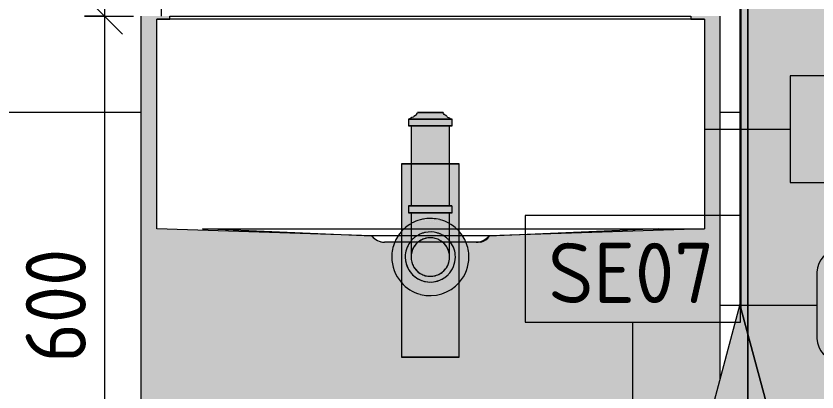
# Model space of a CAD drawing. Header units: millimetres. Extents: x 97900 to 162318, y -1987 to 22028.
# Drawn here: x 160999 to 161829, y 8710 to 9100 of the extents above; entities that cross this region are included whole.
import ezdxf

# ---------------------------------------------------------------- set-up
doc = ezdxf.new("R2010")
doc.units = ezdxf.units.MM
for name, color, linetype, lineweight in [('A-ANNO-DIMS', 7, 'Continuous', 9), ('A-ANNO-DIMS-25', 7, 'Continuous', 9), ('A-DETL-GENF', 7, 'Continuous', 9), ('A-WALL-PATT', 7, 'Continuous', 9), ('I-FURN-IDEN', 7, 'Continuous', 9), ('I-WALL', 7, 'Continuous', 9), ('P-SANR-FIXT', 7, 'Continuous', 9), ('P-SANR-FIXT-3', 7, 'Continuous', 18), ('P-SANR-FIXT-IDEN', 7, 'Continuous', 9)]:
    doc.layers.add(name, color=color, linetype=linetype, lineweight=lineweight)
doc.layers.add('I-FURN-4', color=7, linetype='Continuous', lineweight=9, true_color=0xfbfbfb, transparency=0.7)
doc.layers.add('I-FURN-5', color=7, linetype='Continuous', lineweight=9, true_color=0xc0c0c0)
doc.layers.add('P-SANR-FIXT-2', color=7, linetype='Continuous', lineweight=9, transparency=0.7)
doc.styles.add('GOST Common_7', font='GOST_Common.ttf', dxfattribs={"height": 62.5})
doc.styles.add('ISOCPEUR_2', font='isocpeur.ttf', dxfattribs={"width": 0.9, "height": 62.5})
doc.dimstyles.new('ISO-2_5_0_9К_БОЛЬШОЙ_1', dxfattribs={"dimscale": 304.8, "dimtxt": 62.248823, "dimasz": 0.123031, "dimexe": 0.098425, "dimexo": 0.246063, "dimgap": 0, "dimtad": 1, "dimdec": 0, "dimrnd": 10, "dimzin": 0, "dimdsep": 46, "dimtxsty": 'ISOCPEUR_2', "dimblk1": 'OBLIQUE', "dimblk2": 'OBLIQUE', "dimsah": 1, "dimcen": 0.09, "dimdle": 0.098425, "dimazin": 0, "dimtfac": 1, "dimtdec": 4, "dimtix": 1, "dimtmove": 0, "dimatfit": 3, "dimfxl": 1, "dimtvp": 1, "dimtolj": 1, "dimtzin": 0, "dimarcsym": 2})

# ---------------------------------------------------------------- blocks, each defined once
blk = doc.blocks.new('сифон - Для раковины-30610345-Развертка 3_35-4')
at = {"layer": 'P-SANR-FIXT-2'}
for points in [[(-14502.5, 8986), (-14480, 8986), (-14480, 8993), (-14502.5, 8993), (-14502.5, 8986.69)], [(-14484.25, 8993), (-14480, 8993), (-14480, 9000), (-14493.35, 9000), (-14494.67, 8997.75), (-14495.26, 8996.97), (-14495.66, 8996.64), (-14496.95, 8995.95), (-14497.44, 8995.37), (-14501.4, 8993), (-14484.67, 8993)], [(-14458.5, 8993), (-14461.06, 8994.61), (-14462.61, 8995.49), (-14465.85, 8998.35), (-14466.77, 9000), (-14480, 9000), (-14480, 8993), (-14458.6, 8993)], [(-14457.5, 8986), (-14457.5, 8993), (-14480, 8993), (-14480, 8986), (-14458.6, 8986)], [(-14460, 8946.78), (-14460, 8986), (-14500, 8986), (-14500, 8946.78), (-14460.32, 8946.78)], [(-14478.31, 8903), (-14460, 8903), (-14460, 8946.78), (-14500, 8946.78), (-14499.86, 8903), (-14480, 8903)], [(-14480, 8896), (-14457.5, 8896), (-14457.75, 8903), (-14502.5, 8903), (-14502.5, 8896), (-14480.44, 8896)], [(-14460, 8884.64), (-14460, 8896), (-14500, 8896), (-14500, 8884.64), (-14490, 8888.68), (-14479.52, 8889.94), (-14469.49, 8888.57), (-14460.52, 8884.85)], [(-14493.97, 8871.77), (-14492.4, 8873.12), (-14492.33, 8873.6), (-14490, 8873.76), (-14486.73, 8875.11), (-14480, 8876), (-14472.24, 8874.69), (-14467.6, 8872.98), (-14460, 8872.79), (-14460, 8884.64), (-14460.68, 8884.82), (-14462.68, 8885.36), (-14462.68, 8884.99), (-14490.51, 8888.54), (-14497.32, 8884.61), (-14497.32, 8885.75), (-14500, 8884.64), (-14500, 8871.77), (-14494.14, 8871.77)], [(-14505.98, 8868.08), (-14506, 8868.13), (-14506, 8868.09)], [(-14480, 8865.31), (-14467.99, 8866.78), (-14474.82, 8871.77), (-14493.31, 8871.77), (-14495, 8866.94), (-14480.72, 8865.39)], [(-14480, 8824), (-14472.24, 8825.31), (-14467, 8827.48), (-14461.44, 8831.84), (-14457.48, 8837), (-14454.89, 8843.27), (-14454.02, 8850.15), (-14455.18, 8857.44), (-14457.48, 8863), (-14459.26, 8865.31), (-14460, 8865.26), (-14460, 8850), (-14460.68, 8844.82), (-14462.68, 8840), (-14465.86, 8835.86), (-14470, 8832.68), (-14475.51, 8830.59), (-14480, 8830), (-14485.18, 8830.68), (-14490.35, 8832.95), (-14494.14, 8835.86), (-14497.34, 8840.05), (-14499.32, 8844.82), (-14500, 8850.08), (-14500.21, 8865.31), (-14500.78, 8865.26), (-14502.52, 8863), (-14505.11, 8856.73), (-14505.98, 8849.85), (-14505.11, 8843.27), (-14502.52, 8837), (-14497.63, 8831.04), (-14493, 8827.48), (-14486.73, 8824.89), (-14483.03, 8824.4)]]:
    blk.add_hatch(color=256, dxfattribs=at).paths.add_polyline_path(points)
h = blk.add_hatch(color=256, dxfattribs=at)
h.paths.add_polyline_path([(-14508.98, 8746), (-14480, 8746), (-14480, 8810), (-14490.35, 8811.36), (-14500, 8815.36), (-14508.28, 8821.72), (-14510, 8823.95), (-14510, 8746)])
h.paths.add_polyline_path([(-14510, 8876.05), (-14507.96, 8878.53), (-14500, 8884.64), (-14500, 8896), (-14502.5, 8896), (-14502.5, 8903), (-14500, 8903), (-14500, 8946.78), (-14510, 8946.78), (-14510, 8877.29)])
h = blk.add_hatch(color=256, dxfattribs=at)
h.paths.add_polyline_path([(-14450, 8746), (-14450, 8823.95), (-14452.15, 8821.38), (-14460.92, 8814.98), (-14469.65, 8811.36), (-14480, 8810), (-14480, 8746), (-14451.02, 8746)])
h.paths.add_polyline_path([(-14450, 8876.05), (-14450, 8946.78), (-14460, 8946.78), (-14460, 8903), (-14457.5, 8903), (-14457.58, 8896), (-14460, 8896), (-14460, 8884.64), (-14451.72, 8878.28), (-14450.67, 8876.92)])
h = blk.add_hatch(color=256, dxfattribs=at)
h.paths.add_polyline_path([(-14480, 8810), (-14469.65, 8811.36), (-14460, 8815.36), (-14451.72, 8821.72), (-14450, 8823.95), (-14450.01, 8865.31), (-14450.43, 8868.49), (-14450, 8868.54), (-14450, 8876.05), (-14451.72, 8878.28), (-14460, 8884.64), (-14460, 8872.79), (-14458.43, 8872.75), (-14458.31, 8871.77), (-14454.02, 8871.77), (-14454.02, 8868.1), (-14451.02, 8868.4), (-14451.02, 8865.31), (-14459.22, 8865.26), (-14457.48, 8863), (-14454.89, 8856.73), (-14454.02, 8849.85), (-14455.18, 8842.56), (-14457.48, 8837), (-14461.62, 8831.62), (-14467.92, 8827.1), (-14473.27, 8824.89), (-14480, 8824), (-14487.76, 8825.31), (-14493, 8827.48), (-14498.38, 8831.62), (-14502.52, 8837), (-14505.11, 8843.27), (-14505.98, 8850.15), (-14505.11, 8856.73), (-14502.52, 8863), (-14500.74, 8865.31), (-14510, 8865.26), (-14510, 8823.95), (-14508.28, 8821.72), (-14500, 8815.36), (-14490.12, 8811.33), (-14482.49, 8810.33)])
h.paths.add_polyline_path([(-14480, 8830), (-14474.77, 8830.7), (-14470, 8832.68), (-14465.86, 8835.86), (-14462.51, 8840.41), (-14460.68, 8844.82), (-14460, 8850.08), (-14460.23, 8865.31), (-14500, 8865.26), (-14500, 8850), (-14499.32, 8844.82), (-14496.84, 8839.37), (-14494.14, 8835.86), (-14490, 8832.68), (-14484.67, 8830.62), (-14483.27, 8830.43)])
h.paths.add_polyline_path([(-14493.75, 8871.77), (-14492.56, 8871.87), (-14492.46, 8872.66), (-14493, 8872.52), (-14493.75, 8871.77)])
h.paths.add_polyline_path([(-14498.23, 8867.29), (-14494.14, 8871.64), (-14498.77, 8867.88), (-14499.15, 8867.39), (-14498.44, 8867.31)])
h.paths.add_polyline_path([(-14461.62, 8868.38), (-14466.03, 8871.77), (-14469.53, 8871.66), (-14462.59, 8868.95)])
h.paths.add_polyline_path([(-14461.02, 8867.35), (-14460.84, 8867.37), (-14461.6, 8868.36)])
h.paths.add_polyline_path([(-14510, 8868.99), (-14507.22, 8871.77), (-14500, 8871.93), (-14500, 8884.64), (-14508.28, 8878.28), (-14510, 8876.05), (-14510, 8870)])
h.paths.add_polyline_path([(-14473.03, 8873.11), (-14480, 8876), (-14489.26, 8873.52), (-14473.08, 8873.11)])
h = blk.add_hatch(color=256, dxfattribs=at)
h.paths.add_polyline_path([(-14497.32, 8884.61), (-14490.51, 8888.57), (-14497.32, 8885.75)])
h.paths.add_polyline_path([(-14460.68, 8884.82), (-14460.68, 8884.92), (-14470.14, 8888.7), (-14480.48, 8889.94), (-14490, 8888.59), (-14462.68, 8884.99), (-14462.68, 8885.36), (-14462.26, 8885.25)])
h = blk.add_hatch(color=256, dxfattribs=at)
h.paths.add_polyline_path([(-14510, 8823.95), (-14510, 8865.31), (-14516.58, 8865.31), (-14518.64, 8860.35), (-14520, 8850), (-14518.64, 8839.65), (-14514.64, 8830)])
h.paths.add_polyline_path([(-14450, 8823.95), (-14445.36, 8830), (-14441.36, 8839.65), (-14440.01, 8850.08), (-14441.72, 8861.23), (-14445.36, 8870), (-14450, 8876.05), (-14450, 8868.54), (-14446.3, 8868.91), (-14444.23, 8865.31), (-14450, 8865.25), (-14450, 8830)])
h.paths.add_polyline_path([(-14460.84, 8867.37), (-14460, 8867.46), (-14460, 8871.77), (-14465.86, 8871.64), (-14461.6, 8868.37)])
h.paths.add_polyline_path([(-14499.15, 8867.39), (-14498.38, 8868.38), (-14494.14, 8871.77), (-14500, 8871.77), (-14499.74, 8867.45), (-14499.32, 8867.4)])
h.paths.add_polyline_path([(-14510.39, 8868.6), (-14510, 8868.99), (-14510, 8876.05), (-14515.01, 8869.1), (-14514.17, 8869.01)])
h = blk.add_hatch(color=256, dxfattribs=at)
h.paths.add_polyline_path([(-14445.36, 8865.31), (-14444.23, 8865.31), (-14446.3, 8868.91), (-14450, 8868.51), (-14450, 8865.31)])
h.paths.add_polyline_path([(-14514.17, 8865.31), (-14510, 8865.31), (-14510, 8868.56), (-14515.03, 8869.05), (-14516.58, 8865.31)])
h = blk.add_hatch(color=256, dxfattribs=at)
h.paths.add_polyline_path([(-14510.39, 8868.6), (-14510, 8868.56), (-14510, 8868.99)])
h.paths.add_polyline_path([(-14510.43, 8868.56), (-14510.39, 8868.6), (-14514.17, 8868.96)])
h = blk.add_hatch(color=256, dxfattribs=at)
h.paths.add_polyline_path([(-14458.31, 8871.77), (-14458.43, 8872.75), (-14460, 8872.79), (-14460, 8871.77), (-14458.79, 8871.77)])
h.paths.add_polyline_path([(-14457.77, 8867.7), (-14454.02, 8868.38), (-14454.02, 8871.77), (-14458.31, 8871.77), (-14457.86, 8868.38)])
h.paths.add_polyline_path([(-14505.98, 8868.13), (-14506, 8871.77), (-14507.22, 8871.77), (-14510, 8868.99), (-14510, 8868.56), (-14506, 8868.13)])
h = blk.add_hatch(color=256, dxfattribs=at)
h.paths.add_polyline_path([(-14508.98, 8865.31), (-14508.98, 8868.45), (-14510, 8868.51), (-14510, 8865.31), (-14509.59, 8865.31)])
h.paths.add_polyline_path([(-14451.02, 8865.31), (-14451.02, 8868.4), (-14451.72, 8868.33), (-14451.72, 8865.31)])
h.paths.add_polyline_path([(-14450, 8865.31), (-14450, 8868.51), (-14450.42, 8868.47), (-14450.01, 8865.31)])
h = blk.add_hatch(color=256, dxfattribs=at)
h.paths.add_polyline_path([(-14458.44, 8865.31), (-14451.72, 8865.31), (-14451.72, 8868.33), (-14460, 8867.45), (-14460, 8866.28), (-14459.26, 8865.31), (-14458.79, 8865.31)])
h.paths.add_polyline_path([(-14505.11, 8865.31), (-14500.74, 8865.31), (-14500, 8866.28), (-14500, 8867.48), (-14508.98, 8868.4), (-14508.98, 8865.31), (-14505.98, 8865.31)])
h = blk.add_hatch(color=256, dxfattribs=at)
h.paths.add_polyline_path([(-14460, 8871.77), (-14460, 8872.79), (-14468.15, 8872.99), (-14466.19, 8871.89), (-14465.86, 8871.77), (-14460.32, 8871.77)])
h.paths.add_polyline_path([(-14460, 8867.46), (-14457.77, 8867.7), (-14458.31, 8871.77), (-14460, 8871.77), (-14460, 8868.38)])
h.paths.add_polyline_path([(-14500, 8867.48), (-14500.09, 8871.77), (-14505.98, 8871.77), (-14505.98, 8868.13), (-14501.21, 8867.61)])
h.paths.add_polyline_path([(-14492.44, 8872.75), (-14490.5, 8873.55), (-14492.36, 8873.42)])
h = blk.add_hatch(color=256, dxfattribs=at)
h.paths.add_polyline_path([(-14500.74, 8865.31), (-14500, 8865.52), (-14500, 8866.28)])
h.paths.add_polyline_path([(-14459.84, 8865.31), (-14459.26, 8865.31), (-14460, 8866.28), (-14460, 8865.59)])
h.paths.add_polyline_path([(-14487.43, 8871.77), (-14470.09, 8871.89), (-14473.27, 8873.12), (-14490, 8873.32), (-14492.48, 8872.52), (-14492.3, 8871.77), (-14487.76, 8871.77)])
h = blk.add_hatch(color=256, dxfattribs=at)
h.paths.add_polyline_path([(-14467.78, 8866.62), (-14461.02, 8867.35), (-14461.62, 8868.38), (-14462.68, 8868.83), (-14470, 8871.77), (-14474.49, 8871.77), (-14467.99, 8866.78)])
h.paths.add_polyline_path([(-14495.3, 8866.97), (-14493.43, 8871.77), (-14493.75, 8871.77), (-14498.23, 8867.29), (-14495.79, 8867.02)])
h = blk.add_hatch(color=256, dxfattribs=at)
h.paths.add_polyline_path([(-14493.97, 8871.77), (-14493.65, 8871.87), (-14493.97, 8871.77)])
h.paths.add_polyline_path([(-14468.15, 8872.99), (-14473.27, 8875.11), (-14480, 8876), (-14472.24, 8873.09), (-14468.42, 8873)])
h.paths.add_polyline_path([(-14489.26, 8873.52), (-14481.6, 8875.79), (-14487.76, 8874.69), (-14490, 8873.54), (-14489.45, 8873.52)])
h = blk.add_hatch(color=256, dxfattribs=at)
h.paths.add_polyline_path([(-14469.79, 8871.77), (-14466.19, 8871.89), (-14467, 8872.52), (-14468.42, 8873), (-14473.03, 8873.11), (-14469.79, 8871.77)])
h.paths.add_polyline_path([(-14492.46, 8872.66), (-14490, 8873.54), (-14490.5, 8873.55), (-14492.44, 8872.75)])
h = blk.add_hatch(color=256, dxfattribs=at)
h.paths.add_polyline_path([(-14500, 8866.28), (-14499.32, 8867.4), (-14500, 8867.45), (-14500, 8867.15)])
h.paths.add_polyline_path([(-14460, 8866.28), (-14460.26, 8867.43), (-14460.68, 8867.17), (-14460.25, 8866.6)])
h = blk.add_hatch(color=256, dxfattribs=at)
h.paths.add_polyline_path([(-14495.98, 8865.31), (-14495.3, 8866.97), (-14498.45, 8867.07), (-14499.32, 8866.2), (-14499.32, 8867.17), (-14500, 8866.28), (-14499.77, 8865.31), (-14497.16, 8865.31)])
h.paths.add_polyline_path([(-14460, 8865.59), (-14460.25, 8866.6), (-14460.68, 8866.77), (-14460.24, 8866)])
h = blk.add_hatch(color=256, dxfattribs=at)
h.paths.add_polyline_path([(-14499.32, 8866.2), (-14498.44, 8867.31), (-14499.32, 8867.17)])
h.paths.add_polyline_path([(-14460.68, 8866.77), (-14460.84, 8867.37), (-14461.01, 8867.34)])
h = blk.add_hatch(color=256, dxfattribs=at)
h.paths.add_polyline_path([(-14480, 8865.31), (-14460, 8865.59), (-14461.01, 8867.34), (-14477.59, 8865.57)])
h.paths.add_polyline_path([(-14480, 8865.31), (-14495.31, 8866.95), (-14495.88, 8865.31), (-14480.69, 8865.31)])
at = {"layer": 'P-SANR-FIXT'}
for p, q in [((-14510, 8946.78), (-14510, 8879.2)), ((-14500.1, 8946.78), (-14510, 8946.78)), ((-14510, 8946.78), (-14480, 8946.78)), ((-14487.76, 8946.78), (-14500.1, 8946.78)), ((-14480, 8946.78), (-14487.76, 8946.78)), ((-14472.28, 8946.78), (-14480, 8946.78)), ((-14480, 8946.78), (-14450, 8946.78)), ((-14459.9, 8946.78), (-14472.24, 8946.78)), ((-14450, 8946.78), (-14459.9, 8946.78)), ((-14450, 8879.2), (-14450, 8946.78)), ((-14510, 8879.2), (-14510, 8868.56)), ((-14450, 8868.54), (-14450, 8879.2)), ((-14510, 8868.51), (-14510, 8865.31)), ((-14450, 8865.31), (-14450, 8868.51)), ((-14510, 8865.26), (-14510, 8746)), ((-14450, 8746), (-14450, 8865.31)), ((-14510, 8746), (-14480, 8746)), ((-14508.98, 8746), (-14510, 8746)), ((-14505.98, 8746), (-14508.98, 8746)), ((-14480, 8746), (-14505.98, 8746)), ((-14480, 8746), (-14450, 8746)), ((-14451.02, 8746), (-14480, 8746)), ((-14450, 8746), (-14451.02, 8746))]:
    blk.add_line(p, q, dxfattribs=at)
for radius, start, end in [(40, 120, 122.1524), (40, 119.19712, 120), (40, 105.24703, 118.91041), (40, 98.24493, 105), (40, 75.71751, 98.02758), (40, 75, 75.51111), (40, 61.0596, 74.75297), (40, 60, 60.80288), (40, 57.8476, 60), (40, 132.83401, 139.0486), (40, 122.1967, 132.83401), (40, 47.34645, 57.8033), (40, 40.9514, 47.16599), (40, 151.47651, 157.29032), (40, 139.0486, 151.39224), (26, 135.05307, 137.78182), (26, 135.05307, 137.78182), (26, 123.18157, 135), (26, 123.18157, 135), (26, 112.82377, 122.70792), (26, 112.82377, 122.70792), (26, 105.09418, 112.36879), (26, 105.09418, 112.36879), (26, 101.53846, 105), (26, 101.53846, 105), (26, 75, 101.14942), (26, 75, 101.14942), (26, 67.63121, 74.90582), (26, 67.63121, 74.90582), (26, 63.40452, 67.17623), (26, 63.40452, 67.17623), (26, 57.29278, 62.7401), (26, 57.29278, 62.7401), (26, 47.96466, 56.81843), (26, 47.96466, 56.81843), (26, 45, 47.73574), (26, 45, 47.73574), (26, 42.17638, 44.94693), (26, 42.17638, 44.94693), (40, 28.56355, 40.9514), (40, 22.70968, 28.52191), (40, 157.29032, 180), (26, 143.70537, 179.67428), (26, 143.70537, 179.67428), (26, 140.86375, 143.56174), (26, 140.86375, 143.56174), (26, 138.38976, 140.86375), (26, 138.38976, 140.86375), (26, 39.13625, 41.61024), (26, 39.13625, 41.61024), (26, 36.43826, 39.13625), (26, 36.43826, 39.13625), (26, 0.32572, 36.29463), (26, 0.32572, 36.29463), (40, 0, 22.70968), (40, 180, 220.9514), (26, 179.81962, 180), (26, 179.81962, 180), (26, 180.32572, 240), (26, 180.32572, 315), (26, 315.62485, 359.67428), (26, 315.62485, 359.67428), (26, 0, 0.18038), (26, 0, 0.18038), (40, 319.0486, 0), (26, 240, 315), (40, 220.9514, 255), (40, 255.33884, 319.0486)]:
    blk.add_arc((-14480, 8850), radius, start, end, dxfattribs=at)
at = {"layer": 'P-SANR-FIXT-3'}
for p, q in [((-14502.5, 8993), (-14502.5, 8986)), ((-14502.5, 8993), (-14501.59, 8993)), ((-14480, 8993), (-14502.5, 8993)), ((-14501.49, 8993), (-14480, 8993)), ((-14480, 8993), (-14501.49, 8993)), ((-14501.4, 8993), (-14480, 8993)), ((-14493.35, 9000), (-14480, 9000)), ((-14480, 9000), (-14493.35, 9000)), ((-14480, 9000), (-14466.65, 9000)), ((-14466.65, 9000), (-14480, 9000)), ((-14480, 8993), (-14458.6, 8993)), ((-14457.5, 8993), (-14480, 8993)), ((-14480, 8993), (-14458.51, 8993)), ((-14459.55, 8993), (-14480, 8993)), ((-14462.9, 8996), (-14462.6, 8995.56)), ((-14458.51, 8993), (-14459.55, 8993)), ((-14458.41, 8993), (-14457.5, 8993)), ((-14457.5, 8986), (-14457.5, 8993)), ((-14500.24, 8986), (-14502.5, 8986)), ((-14502.5, 8986), (-14480, 8986)), ((-14480, 8986), (-14500.24, 8986)), ((-14500, 8986), (-14500, 8946.78)), ((-14490, 8986), (-14500, 8986)), ((-14500, 8986), (-14485.18, 8986)), ((-14480, 8986), (-14490, 8986)), ((-14485.18, 8986), (-14480, 8986)), ((-14462.68, 8986), (-14480, 8986)), ((-14480, 8986), (-14460, 8986)), ((-14459.76, 8986), (-14480, 8986)), ((-14480, 8986), (-14473.05, 8986)), ((-14473.05, 8986), (-14457.5, 8986)), ((-14460, 8986), (-14462.68, 8986)), ((-14460, 8946.78), (-14460, 8986)), ((-14457.5, 8986), (-14459.76, 8986)), ((-14500, 8946.78), (-14500, 8903)), ((-14460, 8903), (-14460, 8946.78)), ((-14502.5, 8903), (-14502.5, 8896)), ((-14502.5, 8903), (-14486.08, 8903)), ((-14500.12, 8903), (-14502.5, 8903)), ((-14499.61, 8903), (-14499.97, 8903)), ((-14499.97, 8903), (-14499.61, 8903)), ((-14499.49, 8903), (-14499.96, 8903)), ((-14491.25, 8903), (-14499.35, 8903)), ((-14486.11, 8903), (-14499.32, 8903)), ((-14499.32, 8903), (-14490, 8903)), ((-14486.08, 8903), (-14491.25, 8903)), ((-14490, 8903), (-14486.11, 8903)), ((-14460.68, 8903), (-14485.85, 8903)), ((-14485.85, 8903), (-14474.82, 8903)), ((-14485.82, 8903), (-14457.58, 8903)), ((-14460.65, 8903), (-14485.82, 8903)), ((-14474.82, 8903), (-14460.68, 8903)), ((-14459.88, 8903), (-14460.51, 8903)), ((-14460, 8903), (-14460.39, 8903)), ((-14460.39, 8903), (-14460, 8903)), ((-14457.58, 8903), (-14459.88, 8903)), ((-14457.5, 8896), (-14457.5, 8903)), ((-14502.5, 8896), (-14500.12, 8896)), ((-14499.69, 8896), (-14502.5, 8896)), ((-14500.12, 8896), (-14499.69, 8896)), ((-14500, 8896), (-14500, 8879.2)), ((-14500, 8896), (-14499.81, 8896)), ((-14499.81, 8896), (-14500, 8896)), ((-14485.82, 8896), (-14499.49, 8896)), ((-14499.35, 8896), (-14485.82, 8896)), ((-14499.32, 8896), (-14485.85, 8896)), ((-14485.85, 8896), (-14499.32, 8896)), ((-14485.83, 8896), (-14474.82, 8896)), ((-14460.68, 8896), (-14485.83, 8896)), ((-14485.8, 8896), (-14460.65, 8896)), ((-14457.51, 8896), (-14485.8, 8896)), ((-14474.82, 8896), (-14460.68, 8896)), ((-14460.51, 8896), (-14459.88, 8896)), ((-14460.39, 8896), (-14460, 8896)), ((-14460, 8896), (-14460.39, 8896)), ((-14460, 8879.2), (-14460, 8896)), ((-14459.88, 8896), (-14457.51, 8896)), ((-14500, 8879.2), (-14500, 8871.77)), ((-14460, 8871.77), (-14460, 8879.2)), ((-14500, 8871.77), (-14500, 8867.48)), ((-14460, 8867.46), (-14460, 8871.77)), ((-14500, 8867.45), (-14500, 8865.31)), ((-14500, 8865.26), (-14500, 8850)), ((-14460, 8865.31), (-14460, 8867.45)), ((-14460, 8850), (-14460, 8865.26))]:
    blk.add_line(p, q, dxfattribs=at)
at = {"layer": 'P-SANR-FIXT-3', "flags": 128}
for points in [[(-14497.1, 8996), (-14497.4, 8995.56), (-14497.74, 8995.23), (-14499.33, 8994.6), (-14500.34, 8994.09), (-14501.14, 8993.43), (-14501.5, 8993)], [(-14497.1, 8996), (-14495.24, 8997.26), (-14494.37, 8997.96), (-14493.76, 8998.9), (-14493.35, 9000)], [(-14462.9, 8996), (-14464.76, 8997.26), (-14465.63, 8997.96), (-14466.24, 8998.9), (-14466.65, 9000)], [(-14462.6, 8995.56), (-14462.26, 8995.23), (-14460.67, 8994.6), (-14459.66, 8994.09), (-14458.86, 8993.43), (-14458.5, 8993)]]:
    blk.add_lwpolyline(points, dxfattribs=at)
at = {"layer": 'P-SANR-FIXT-3'}
for start, end in [(105, 123.82874), (103.82527, 105), (90, 103.53953), (75, 90), (60, 75), (135, 180), (129.72587, 135), (127.55204, 129.48254), (123.90278, 127.52879), (56.13244, 60), (50.51746, 56.09582), (0, 50.27413), (180, 209.84045), (315, 0), (210, 285), (285.15955, 315)]:
    blk.add_arc((-14480, 8850), 20, start, end, dxfattribs=at)
for points, knots in [([(-14460, 8850), (-14460, 8851.78), (-14460.34, 8854.36), (-14461.47, 8857.67), (-14462.44, 8859.64), (-14463.36, 8861.11), (-14464.38, 8862.54), (-14465.53, 8863.86), (-14466.8, 8865.04), (-14468.15, 8866.16), (-14469.97, 8867.37), (-14472.32, 8868.53), (-14475.64, 8869.66), (-14480, 8870.23), (-14484.36, 8869.66), (-14487.68, 8868.53), (-14490.03, 8867.37), (-14491.85, 8866.16), (-14493.2, 8865.04), (-14494.47, 8863.86), (-14495.91, 8862.21), (-14497.13, 8860.39), (-14497.95, 8858.86), (-14498.67, 8857.26), (-14499.66, 8854.36), (-14500, 8851.78), (-14500, 8850)], [0, 0, 0, 0, 0.083333, 0.125, 0.166667, 0.1875, 0.208333, 0.25, 0.270833, 0.291667, 0.333333, 0.375, 0.416667, 0.5, 0.583333, 0.625, 0.666667, 0.708333, 0.729167, 0.75, 0.791667, 0.833333, 0.854167, 0.875, 0.916667, 1, 1, 1, 1]), ([(-14460, 8850), (-14460, 8851.78), (-14460.34, 8854.36), (-14461.47, 8857.67), (-14462.44, 8859.64), (-14463.36, 8861.11), (-14464.38, 8862.54), (-14465.53, 8863.86), (-14466.8, 8865.04), (-14468.15, 8866.16), (-14469.97, 8867.37), (-14472.32, 8868.53), (-14475.64, 8869.66), (-14480, 8870.23), (-14484.36, 8869.66), (-14487.68, 8868.53), (-14490.03, 8867.37), (-14491.85, 8866.16), (-14493.2, 8865.04), (-14494.47, 8863.86), (-14495.91, 8862.21), (-14497.13, 8860.39), (-14497.95, 8858.86), (-14498.67, 8857.26), (-14499.66, 8854.36), (-14500, 8851.78), (-14500, 8850)], [0, 0, 0, 0, 0.083333, 0.125, 0.166667, 0.1875, 0.208333, 0.25, 0.270833, 0.291667, 0.333333, 0.375, 0.416667, 0.5, 0.583333, 0.625, 0.666667, 0.708333, 0.729167, 0.75, 0.791667, 0.833333, 0.854167, 0.875, 0.916667, 1, 1, 1, 1]), ([(-14484.78, 8869.42), (-14484.91, 8869.39), (-14485.89, 8869.14), (-14487.68, 8868.53), (-14489.64, 8867.56), (-14490.76, 8866.86), (-14491.13, 8866.61)], [0.5768071, 0.5768071, 0.5768071, 0.5768071, 0.5833333, 0.625, 0.6666667, 0.6879374, 0.6879374, 0.6879374, 0.6879374]), ([(-14468.85, 8866.61), (-14469.23, 8866.86), (-14470.35, 8867.56), (-14472.32, 8868.53), (-14475.64, 8869.66), (-14478.25, 8870), (-14480, 8870)], [0.3118469, 0.3118469, 0.3118469, 0.3118469, 0.3333333, 0.375, 0.4166667, 0.5, 0.5, 0.5, 0.5]), ([(-14492.78, 8865.38), (-14492.92, 8865.26), (-14493.39, 8864.87), (-14494.47, 8863.86), (-14495.91, 8862.21), (-14497.13, 8860.39), (-14497.95, 8858.86), (-14498.67, 8857.26), (-14499.66, 8854.36), (-14500, 8851.78), (-14500, 8850)], [0.7206993, 0.7206993, 0.7206993, 0.7206993, 0.7291667, 0.75, 0.7916667, 0.8333333, 0.8541667, 0.875, 0.9166667, 1, 1, 1, 1]), ([(-14467.28, 8865.43), (-14467.46, 8865.58), (-14467.97, 8865.99), (-14468.5, 8866.37), (-14468.84, 8866.6)], [0.28065254, 0.28065254, 0.28065254, 0.28065254, 0.29166667, 0.31164346, 0.31164346, 0.31164346, 0.31164346]), ([(-14460, 8850), (-14460, 8851.78), (-14460.34, 8854.36), (-14461.47, 8857.67), (-14462.44, 8859.64), (-14463.36, 8861.11), (-14464.38, 8862.54), (-14465.53, 8863.86), (-14466.61, 8864.87), (-14467.08, 8865.26), (-14467.22, 8865.38)], [0, 0, 0, 0, 0.0833333, 0.125, 0.1666667, 0.1875, 0.2083333, 0.25, 0.2708333, 0.2793007, 0.2793007, 0.2793007, 0.2793007]), ([(-14500, 8850), (-14500, 8848.22), (-14499.66, 8845.64), (-14498.53, 8842.33), (-14497.56, 8840.36), (-14496.64, 8838.89), (-14495.62, 8837.46), (-14494.47, 8836.14), (-14493.2, 8834.96), (-14491.85, 8833.84), (-14490.03, 8832.63), (-14487.68, 8831.47), (-14484.36, 8830.34), (-14480, 8829.77), (-14475.64, 8830.34), (-14472.32, 8831.47), (-14470.76, 8832.24), (-14470, 8832.68)], [0, 0, 0, 0, 0.0833333, 0.125, 0.1666667, 0.1875, 0.2083333, 0.25, 0.2708333, 0.2916667, 0.3333333, 0.375, 0.4166667, 0.5, 0.5833333, 0.625, 0.6666667, 0.6666667, 0.6666667, 0.6666667]), ([(-14465.86, 8835.86), (-14465.24, 8836.47), (-14464.09, 8837.79), (-14462.87, 8839.61), (-14462.05, 8841.14), (-14461.33, 8842.74), (-14460.91, 8843.99), (-14460.68, 8844.82)], [0.75, 0.75, 0.75, 0.75, 0.7916667, 0.8333333, 0.8541667, 0.875, 0.9166667, 0.9166667, 0.9166667, 0.9166667]), ([(-14470, 8832.68), (-14469.24, 8833.12), (-14468.15, 8833.84), (-14466.8, 8834.96), (-14466.17, 8835.55), (-14465.86, 8835.86)], [0.66666667, 0.66666667, 0.66666667, 0.66666667, 0.70833333, 0.72916667, 0.75, 0.75, 0.75, 0.75])]:
    blk.add_open_spline(points, degree=3, knots=knots, dxfattribs=at)
for points in [[(-14480, 8870), (-14481.58, 8870), (-14483.15, 8869.81), (-14484.68, 8869.44)], [(-14492.18, 8865.87), (-14492.36, 8865.72), (-14492.54, 8865.58), (-14492.72, 8865.43)], [(-14491.16, 8866.6), (-14491.5, 8866.37), (-14491.84, 8866.12), (-14492.18, 8865.87)], [(-14460.68, 8844.82), (-14460.23, 8846.5), (-14460, 8848.22), (-14460, 8850)]]:
    blk.add_open_spline(points, degree=3, dxfattribs=at)
blk = doc.blocks.new('Мойка кухонная - Раковина Roca Victoria-N Unik 600х460 мм-31021677-Развертка 3_35-4')
at = {"layer": 'P-SANR-FIXT'}
for p, q in [((-14195.89, 9096.82), (-14763.55, 9096.82)), ((-14763.55, 9096.82), (-14750, 9096.82)), ((-14763.55, 8879.2), (-14763.55, 9096.82)), ((-14750, 9100), (-14210, 9100)), ((-14750, 9096.82), (-14750, 9100)), ((-14210, 9100), (-14210, 9096.82)), ((-14210, 9096.82), (-14195.9, 9096.82)), ((-14195.9, 9096.82), (-14195.9, 8879.22)), ((-14540.55, 8871.87), (-14763.55, 8879.2)), ((-14716.05, 8879.2), (-14243.95, 8879.2)), ((-14540.52, 8871.77), (-14716.05, 8879.2)), ((-14716.05, 8879.2), (-14195.89, 8879.2)), ((-14243.95, 8879.2), (-14419.45, 8871.77)), ((-14195.9, 8879.22), (-14418.77, 8871.89)), ((-14418.77, 8871.89), (-14541.23, 8871.89)), ((-14480, 8865.31), (-14527.63, 8865.31)), ((-14480, 8865.31), (-14527.33, 8865.31)), ((-14432.35, 8865.31), (-14480, 8865.31)), ((-14427.52, 8865.31), (-14480, 8865.31))]:
    blk.add_line(p, q, dxfattribs=at)
for centre, radius, start, end in [((-14526.94, 8882.7), 17.39, 218.49895, 268.71666), ((-14526.85, 8882.97), 17.67, 219.31348, 267.47347), ((-14433.13, 8882.97), 17.67, 272.52653, 320.69001), ((-14433.06, 8881.79), 17.39, 288.60242, 325.30519)]:
    blk.add_arc(centre, radius, start, end, dxfattribs=at)
blk = doc.blocks.new('Начало раскладки_красным - Начало раскладки_красным-26104805-Развертка 3_35-4')
at = {"layer": 'A-DETL-GENF'}
for points in [[(-14195.22, 8665.36), (-14122.75, 8665.4), (-14159.06, 8800.61), (-14194.34, 8668.65)], [(-14537.68, 8394.72), (-14423.6, 8395), (-14423.62, 8436.69), (-14558.83, 8400.37), (-14538.73, 8395)]]:
    blk.add_hatch(color=256, dxfattribs=at).paths.add_polyline_path(points)
for p, q in [((-14159.06, 8800.61), (-14195.22, 8665.36)), ((-14159.06, 8800.61), (-14195.22, 8665.36)), ((-14122.75, 8665.4), (-14159.06, 8800.61)), ((-14159.06, 8800.61), (-14122.75, 8665.4)), ((-14195.22, 8665.36), (-14122.75, 8665.4)), ((-14195.22, 8665.36), (-14122.75, 8665.4)), ((-14158.85, 8430.61), (-14158.98, 8665.38)), ((-14423.62, 8436.69), (-14558.83, 8400.37)), ((-14558.83, 8400.37), (-14423.62, 8436.69)), ((-14423.6, 8394.72), (-14423.62, 8436.69)), ((-14423.62, 8436.69), (-14423.6, 8394.72)), ((-14558.83, 8400.37), (-14537.68, 8394.72)), ((-14558.83, 8400.37), (-14537.68, 8394.72)), ((-14188.83, 8400.59), (-14423.6, 8400.45))]:
    blk.add_line(p, q, dxfattribs=at)
for start, end in [(0.0336, 191.35645), (348.3047, 0.0336)]:
    blk.add_arc((-14158.83, 8400.61), 30, start, end, dxfattribs=at)
blk = doc.blocks.new('DIMBLOCK83-Развертка 3_35-4')
at = {"layer": 'A-ANNO-DIMS-25'}
for p, q in [((161757.43, 10125), (161757.43, 8097.35)), ((161757.43, 8127.35), (161757.43, 10125)), ((160858.43, 8325), (160858.43, 8097.35)), ((160858.43, 8127.35), (160858.43, 8320)), ((160858.43, 8127.35), (161757.43, 8127.35))]:
    blk.add_line(p, q, dxfattribs=at)
at = {"layer": 'A-ANNO-DIMS-25', "lineweight": 20}
for p, q in [((160858.43, 8127.35), (160877.18, 8146.1)), ((161757.43, 8127.35), (161776.18, 8146.1)), ((160858.43, 8127.35), (160839.68, 8108.6)), ((161757.43, 8127.35), (161738.68, 8108.6))]:
    blk.add_line(p, q, dxfattribs=at)
at = {"layer": 'A-ANNO-DIMS-25', "color": 0, "insert": (161248.68, 8209), "char_height": 62.5, "width": 142.2146, "attachment_point": 1, "line_spacing_factor": 1.149209, "style": 'ISOCPEUR_2'}
blk.add_mtext('900', dxfattribs=at)
blk = doc.blocks.new('_Oblique')
at = {"color": 0, "linetype": 'ByBlock', "lineweight": -2}
blk.add_line((-0.5, -0.5), (0.5, 0.5), dxfattribs=at)
blk = doc.blocks.new('DIMBLOCK84-Развертка 3_35-4')
at = {"layer": 'A-ANNO-DIMS-25'}
for p, q in [((161757.43, 10125), (161757.43, 8097.35)), ((161757.43, 8127.35), (161757.43, 10125)), ((162288.43, 8325), (162288.43, 8097.35)), ((162288.43, 8127.35), (162288.43, 8320)), ((161757.43, 8127.35), (162318.43, 8127.35))]:
    blk.add_line(p, q, dxfattribs=at)
at = {"layer": 'A-ANNO-DIMS-25', "lineweight": 20}
for p, q in [((161757.43, 8127.35), (161776.18, 8146.1)), ((162288.43, 8127.35), (162307.18, 8146.1)), ((161757.43, 8127.35), (161738.68, 8108.6)), ((162288.43, 8127.35), (162269.68, 8108.6))]:
    blk.add_line(p, q, dxfattribs=at)
at = {"layer": 'A-ANNO-DIMS-25', "color": 0, "insert": (161963.68, 8209), "char_height": 62.5, "width": 142.2146, "attachment_point": 1, "line_spacing_factor": 1.149209, "style": 'ISOCPEUR_2'}
blk.add_mtext('530', dxfattribs=at)
blk = doc.blocks.new('Марка_Мебель - В прямоуг_Balcon_Марка-25523697-Развертка 3_35-4')
at = {"layer": 'I-FURN-IDEN'}
for p, q in [((-18872.24, 10398.48), (-18749.5, 10398.48)), ((-18894.74, 10375.98), (-18894.74, 10306.94)), ((-18727, 10375.98), (-18727, 10307.1)), ((-18872.4, 10284.6), (-18749.5, 10284.6))]:
    blk.add_line(p, q, dxfattribs=at)
for centre, radius, start, end in [((-18872.24, 10375.98), 22.5, 90, 180), ((-18749.5, 10375.98), 22.5, 0, 90), ((-18872.4, 10306.94), 22.34, 180, 270), ((-18749.5, 10307.1), 22.5, 270, 0)]:
    blk.add_arc(centre, radius, start, end, dxfattribs=at)
blk = doc.blocks.new('М_сантехническая_рамка1 - В рамке-30590747-Развертка 3_35-4')
at = {"layer": 'P-SANR-FIXT-IDEN'}
for p, q in [((-13883.63, 9037.88), (-14106.95, 9037.88)), ((-14106.95, 9037.88), (-14106.95, 8927.43)), ((-13883.63, 8927.43), (-13883.63, 9037.88)), ((-14106.95, 8927.43), (-13883.63, 8927.43))]:
    blk.add_line(p, q, dxfattribs=at)
blk = doc.blocks.new('DIMBLOCK86-Развертка 3_35-4')
at = {"layer": 'A-ANNO-DIMS-25'}
for p, q in [((161090.61, 9130), (161090.61, 8500)), ((161069.88, 9100), (161120.61, 9100)), ((161090.61, 9100), (161069.88, 9100)), ((161053.43, 8500), (161120.61, 8500)), ((161090.61, 8500), (161053.43, 8500))]:
    blk.add_line(p, q, dxfattribs=at)
at = {"layer": 'A-ANNO-DIMS-25', "lineweight": 20}
for p, q in [((161090.61, 9100), (161071.86, 9118.75)), ((161090.61, 9100), (161109.36, 9081.25)), ((161090.61, 8500), (161071.86, 8518.75)), ((161090.61, 8500), (161109.36, 8481.25))]:
    blk.add_line(p, q, dxfattribs=at)
at = {"layer": 'A-ANNO-DIMS-25', "color": 0, "insert": (161008.96, 8740.74), "char_height": 62.5, "width": 142.2146, "attachment_point": 1, "rotation": 90, "line_spacing_factor": 1.149209, "style": 'ISOCPEUR_2'}
blk.add_mtext('600', dxfattribs=at)

msp = doc.modelspace()

# ---------------------------------------------------------------- hatches: boundary and pattern name
at = {"layer": 'A-WALL-PATT'}
msp.add_hatch(color=256, dxfattribs=at).paths.add_polyline_path([(162190.59, 8450), (162287.43, 8450), (162287.43, 11800), (161757.43, 11800), (161757.43, 10200), (161750.43, 10200), (161750.43, 8796.65), (161785.68, 8665.4), (161750.43, 8665.36), (161750.65, 8450), (162072.61, 8450)])
h = msp.add_hatch(dxfattribs=at)
h.set_pattern_fill('FP_24', color=256, style=0, pattern_type=2)
h.set_pattern_definition([(90, (162349.43, 8400), (-300, 2e-14), []), (180, (162349.43, 8400), (-4e-14, -300), [])])
h.paths.add_polyline_path([(160873.43, 8400), (160968.92, 8400), (160968.92, 8820), (160858.43, 8820), (160858.43, 8450), (160873.43, 8450)])
h.paths.add_polyline_path([(161128.43, 8400), (161350.99, 8400), (161349.6, 8400.37), (161449.43, 8427.18), (161449.43, 8500), (161128.43, 8500), (161128.43, 9100), (161406.06, 9100), (161408.25, 9214.99), (161408.14, 9218.51), (161408.43, 9224.5), (161408.75, 9231.03), (161409.2, 9245.54), (161448.79, 9245.27), (161449.05, 9244.34), (161449.12, 9242.1), (161448.83, 9242.05), (161449.41, 9226.19), (161449.67, 9225.28), (161449.46, 9224.77), (161450.27, 9196.84), (161450.09, 9193.29), (161450.15, 9191.84), (161450.36, 9190.87), (161451.83, 9105.6), (161451.93, 9100), (161728.43, 9100), (161728.43, 8722.29), (161749.37, 8800.61), (161750.43, 8796.65), (161750.43, 10200), (160858.43, 10200), (160858.43, 8860), (160988.92, 8860), (160988.92, 8400)])
h.paths.add_polyline_path([(161749.43, 8450), (161750.43, 8450), (161750.43, 8665.38), (161749.43, 8665.36), (161749.43, 8516.15)])
h.paths.add_polyline_path([(161408.1, 9192.45), (161408.15, 9194.62), (161408.15, 9195.15), (161408.64, 9194.88), (161408.7, 9195.24), (161408.84, 9195.77), (161408.86, 9196.13), (161408.99, 9196.29), (161409.23, 9196.39), (161409.9, 9196.39), (161408.89, 9198.38), (161408.99, 9206.6), (161408.79, 9207.46), (161408.5, 9209.09), (161408.25, 9209.37), (161408, 9201.73), (161407.87, 9192.91), (161408.08, 9192.48)])
h.paths.add_polyline_path([(161449.92, 9193.66), (161450.26, 9195.45), (161449.6, 9206.33), (161449.43, 9206.23), (161449.23, 9206.78), (161448.98, 9207.13), (161448.87, 9206.56), (161448.87, 9205.19), (161448.84, 9205.03), (161449.02, 9198.23), (161448.13, 9196.1), (161448.4, 9195.9), (161448.15, 9195.43), (161448.51, 9195.2), (161449.02, 9195.27), (161449.3, 9195.41), (161449.61, 9195.75), (161449.61, 9194.88), (161449.7, 9194.89), (161449.9, 9193.7)])
h.paths.add_polyline_path([(161409.23, 9196.39), (161408.99, 9197.01), (161409.72, 9196.5)])
h.paths.add_polyline_path([(161449.74, 9212.51), (161449.44, 9213.94), (161449.35, 9213.5), (161449.44, 9212.83), (161449.68, 9212.58)])
h.paths.add_polyline_path([(161408.25, 9212.51), (161408.56, 9213.25), (161408.48, 9213.59), (161408.27, 9213.57)])
h.paths.add_polyline_path([(161408.6, 9213.9), (161408.37, 9214.37), (161408.51, 9213.96)])
h.paths.add_polyline_path([(161408.88, 9214.71), (161408.74, 9214.83), (161408.84, 9214.72)])
h.paths.add_polyline_path([(161449.25, 9214.85), (161449.7, 9215.22), (161449.51, 9215.22), (161449.24, 9214.98)])
h.paths.add_polyline_path([(161408.86, 9215.05), (161408.58, 9215.24), (161408.84, 9215.05)])
h.paths.add_polyline_path([(161625.56, 9217.45), (161582.43, 9217.45), (161582.43, 9348.38), (161594.31, 9348.38), (161594.31, 9361.7), (161594.81, 9362.2), (161601.36, 9362.49), (161601.64, 9363.19), (161601.64, 9372.85), (161600.27, 9372.85), (161599.77, 9373.35), (161599.77, 9395.64), (161600.27, 9396.14), (161605.09, 9396.65), (161609.93, 9396.82), (161618.22, 9396.29), (161619.59, 9396.14), (161620.09, 9395.64), (161620.09, 9373.35), (161619.59, 9372.85), (161618.22, 9372.85), (161618.51, 9362.49), (161619.21, 9362.2), (161625.06, 9362.2), (161625.56, 9361.7), (161625.56, 9348.38), (161637.43, 9348.38), (161637.43, 9217.45)])
h.paths.add_polyline_path([(161408.55, 9239.72), (161408.5, 9240.72), (161408.69, 9244.73)])
at = {"layer": 'I-FURN-4'}
msp.add_hatch(color=256, dxfattribs=at).paths.add_polyline_path([(161128.43, 8500), (161538.99, 8500), (161548.43, 8670), (161714.46, 8670), (161728.43, 8722.29), (161728.43, 9100), (161698.43, 9100), (161698.43, 9096.83), (161712.53, 9096.83), (161712.53, 8879.22), (161489.56, 8871.77), (161486.15, 8868.27), (161483.26, 8866.39), (161480.92, 8865.31), (161465.02, 8865.31), (161467.07, 8860.35), (161468.43, 8850), (161467.07, 8839.65), (161463.07, 8830), (161458.43, 8823.95), (161458.43, 8746), (161398.43, 8746), (161398.43, 8823.95), (161393.79, 8830), (161389.8, 8839.65), (161388.44, 8850.08), (161389.95, 8860.73), (161391.85, 8865.31), (161380.81, 8865.31), (161377.14, 8865.86), (161373.67, 8867.17), (161370.54, 8869.17), (161367.89, 8871.77), (161357.37, 8872.22), (161144.88, 8879.2), (161144.88, 9096.83), (161158.43, 9096.83), (161158.43, 9100), (161128.43, 9100), (161128.43, 8687.59)])

# ---------------------------------------------------------------- linework, layer by layer
at = {"layer": 'I-FURN-5'}
for p, q in [((161128.43, 9100), (161128.43, 8500)), ((161728.43, 9100), (161728.43, 8722.29))]:
    msp.add_line(p, q, dxfattribs=at)
at = {"layer": 'I-FURN-IDEN'}
msp.add_line((161728.43, 8800), (161829.28, 8800), dxfattribs=at)
at = {"layer": 'I-WALL'}
msp.add_line((161750.43, 10200), (161750.43, 8796.65), dxfattribs=at)
at = {"layer": 'P-SANR-FIXT-IDEN'}
for p, q in [((161712.54, 8982.66), (161801.49, 8982.66)), ((161638.43, 8670), (161638.43, 8782.61))]:
    msp.add_line(p, q, dxfattribs=at)

# ---------------------------------------------------------------- block references
at = {"layer": 'A-DETL-GENF'}
msp.add_blockref('Начало раскладки_красным - Начало раскладки_красным-26104805-Развертка 3_35-4', (175908.43, 0), dxfattribs=at)
at = {"layer": 'I-FURN-IDEN'}
msp.add_blockref('Марка_Мебель - В прямоуг_Balcon_Марка-25523697-Развертка 3_35-4', (180724.01, -1541.54), dxfattribs=at)
at = {"layer": 'P-SANR-FIXT'}
for name in ['Мойка кухонная - Раковина Roca Victoria-N Unik 600х460 мм-31021677-Развертка 3_35-4', 'сифон - Для раковины-30610345-Развертка 3_35-4']:
    msp.add_blockref(name, (175908.43, 0), dxfattribs=at)
at = {"layer": 'P-SANR-FIXT-IDEN'}
for p in [(175908.43, 0), (175633.72, -144.82)]:
    msp.add_blockref('М_сантехническая_рамка1 - В рамке-30590747-Развертка 3_35-4', p, dxfattribs=at)

# ---------------------------------------------------------------- texts
at = {"layer": 'P-SANR-FIXT-IDEN', "insert": (161550.62, 8864.76), "char_height": 62.5, "width": 222.4683, "attachment_point": 1, "style": 'GOST Common_7'}
msp.add_mtext('SE07', dxfattribs=at)

# ---------------------------------------------------------------- dimensions: what is measured, and where the dimension line sits
at = {"layer": 'A-ANNO-DIMS'}
for base, p1, p2, override, picture, middle in [((161757.43, 8127.35), (160858.43, 8400), (161757.43, 10200), {"dimpost": '<>', "dimfxl": 2012.014165}, 'DIMBLOCK83-Развертка 3_35-4', (161307.93, 8158.6)), ((162288.43, 8127.35), (161757.43, 10200), (162288.43, 8400), {"dimpost": '<>', "dimfxl": 1876.688839}, 'DIMBLOCK84-Развертка 3_35-4', (162022.93, 8158.6))]:
    dim = msp.add_linear_dim(base=base, p1=p1, p2=p2, dimstyle='ISO-2_5_0_9К_БОЛЬШОЙ_1', override=override, dxfattribs=at)
    dim.commit()
    dim.dimension.update_dxf_attribs({"geometry": picture, "text_midpoint": middle})
dim = msp.add_linear_dim(base=(161090.61, 8500), p1=(161144.88, 9100), p2=(161128.43, 8500), angle=90, dimstyle='ISO-2_5_0_9К_БОЛЬШОЙ_1', override={"dimpost": '<>', "dimfxl": 600.225374}, dxfattribs=at)
dim.commit()
dim.dimension.update_dxf_attribs({"geometry": 'DIMBLOCK86-Развертка 3_35-4', "text_midpoint": (161059.36, 8800)})

doc.saveas('drawing.dxf')
